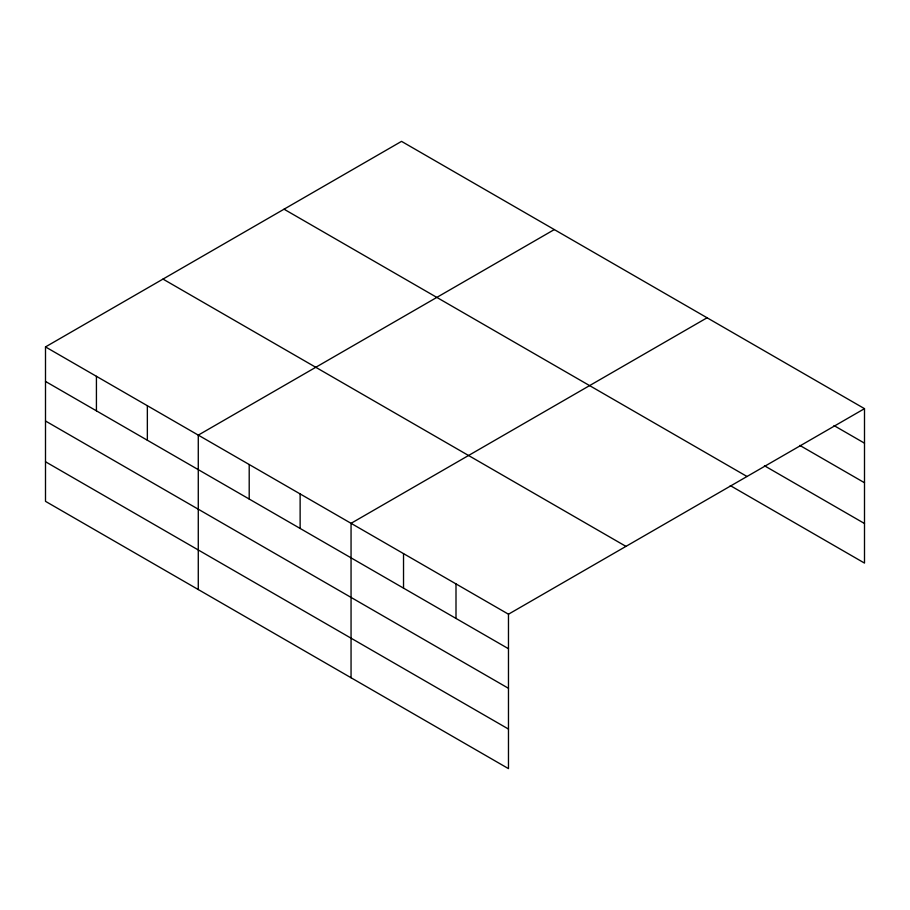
<?xml version="1.0" encoding="UTF-8"?>
<svg xmlns="http://www.w3.org/2000/svg" width="910" height="910" viewBox="0 0 910 910"><rect width="100%" height="100%" fill="white"/><g stroke="black" fill="none" stroke-linecap="round" stroke-linejoin="round"><path stroke-width="1.36" d="M508.474 688.301L508.474 614.205L45.5 346.915L45.5 501.342L508.474 768.631L508.474 688.301L45.5 421M730.275 485.587L864.5 563.085L864.5 408.658L401.526 141.368L45.5 346.915M554.315 229.57L198.278 435.128L198.278 589.555M707.093 317.772L351.055 523.33L351.055 677.757M508.474 614.205L864.5 408.658M833.992 425.561L864.5 443.17M799.833 445.411L864.5 482.744M764.445 465.749L864.5 523.512M284.045 209.198L747.008 476.487M162.992 279.086L625.955 546.375M45.5 381.438L508.474 648.728M45.5 461.768L508.474 729.069M456.001 583.913L456.001 618.436M403.528 553.621L403.528 588.144M300.129 493.925L300.129 528.448M249.203 464.521L249.203 499.044M147.352 405.724L147.352 440.235M96.426 376.319L96.426 410.831"/></g></svg>
